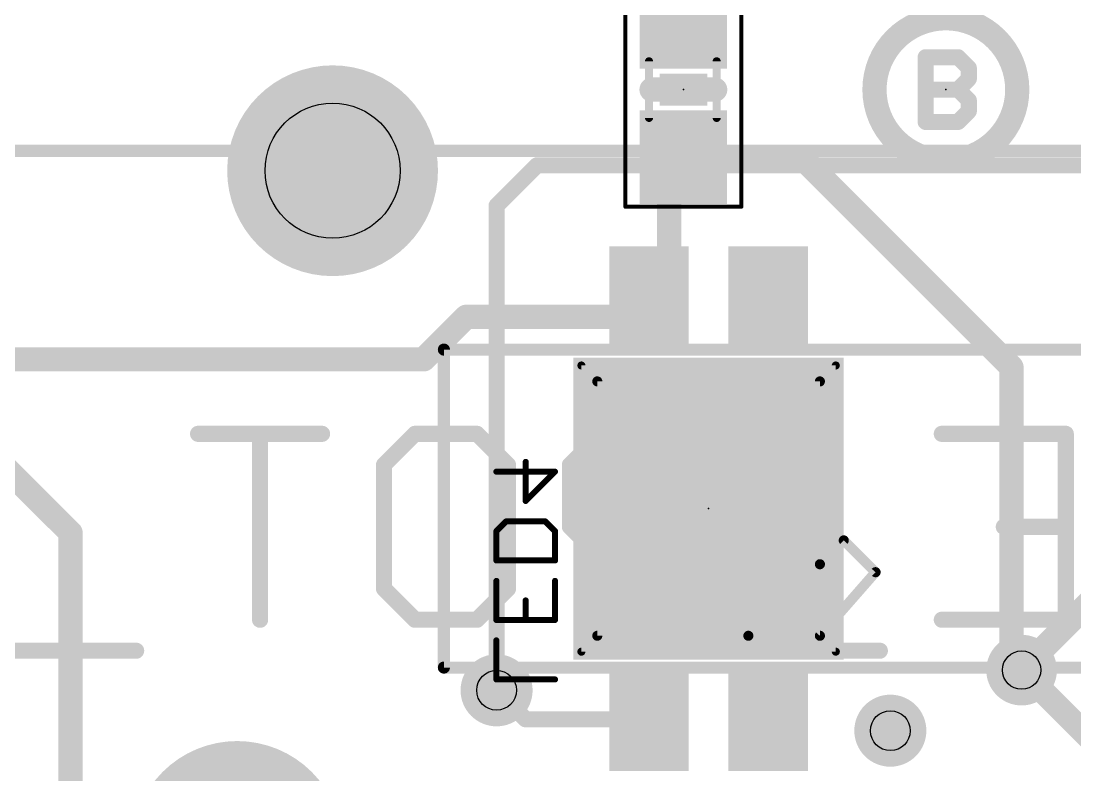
# Model space of a CAD drawing. Extents: x -44.9 to 38.2, y -10.9 to 10.9.
# Drawn here: x -35.32 to -22.06, y -3.35 to 6.13 of the extents above; entities that cross this region are included whole.
import ezdxf

# ---------------------------------------------------------------- set-up
doc = ezdxf.new("R2010")
doc.units = 0
for name, color, linetype in [('1', 12, 'CONTINUOUS'), ('16', 5, 'CONTINUOUS'), ('17', 110, 'CONTINUOUS'), ('18', 110, 'CONTINUOUS'), ('21', 40, 'CONTINUOUS'), ('22', 6, 'CONTINUOUS'), ('23', 40, 'CONTINUOUS'), ('24', 6, 'CONTINUOUS'), ('26', 253, 'CONTINUOUS'), ('28', 253, 'CONTINUOUS'), ('29', 253, 'CONTINUOUS'), ('30', 253, 'CONTINUOUS'), ('31', 253, 'CONTINUOUS'), ('35', 253, 'CONTINUOUS'), ('39', 12, 'CONTINUOUS'), ('41', 12, 'CONTINUOUS'), ('42', 132, 'CONTINUOUS'), ('44', 253, 'CONTINUOUS'), ('46', 140, 'CONTINUOUS'), ('51', 253, 'CONTINUOUS')]:
    doc.layers.add(name, color=color, linetype=linetype)

# ---------------------------------------------------------------- blocks, each defined once
blk = doc.blocks.new('RECT')
blk.add_solid([(-0.5, -0.5), (0.5, -0.5), (-0.5, 0.5), (0.5, 0.5)])
blk = doc.blocks.new('ROUNDP')
at = {"const_width": 0.5}
blk.add_lwpolyline([(0, -0.25, 1), (0, 0.25, 1), (0, -0.25)], format="xyb", dxfattribs=at)
blk = doc.blocks.new('ROUNDV')
at = {"const_width": 0.5}
blk.add_lwpolyline([(0, -0.25, 1), (0, 0.25, 1), (0, -0.25)], format="xyb", dxfattribs=at)

msp = doc.modelspace()

# ---------------------------------------------------------------- linework, layer by layer
at = {"layer": '1'}
for points, const_width in [([(-27.166, 4.242), (-26.9875, 4.4205)], 0.3048), ([(-26.9875, 4.4205), (-25.5025, 4.4205)], 0.3048), ([(-25.5025, 4.4205), (-22.86, 1.778)], 0.3048), ([(-27.166, 4.242), (-27.166, 2.904)], 0.3048), ([(-27.42, 2.65), (-27.166, 2.904)], 0.3048), ([(-27.657, 2.413), (-27.42, 2.65)], 0.3048), ([(-30.254, 1.877), (-29.718, 2.413)], 0.3048), ([(-29.718, 2.413), (-27.657, 2.413)], 0.3048), ([(-30.254, 1.877), (-36.623, 1.877)], 0.3048), ([(-34.6955, -0.3045), (-36.75, 1.75)], 0.3048), ([(-22.86, 1.778), (-22.86, -1.905)], 0.3048), ([(-34.6955, -8.3575), (-34.6955, -0.3045)], 0.3048), ([(-22.733, -2.032), (-22.86, -1.905)], 0.3048), ([(-20.105, -4.66), (-22.733, -2.032)], 0.3048), ([(-28.973, -2.65), (-29.337, -2.286)], 0.2032), ([(-27.42, -2.65), (-28.973, -2.65)], 0.2032)]:
    msp.add_lwpolyline(points, dxfattribs=dict(at, const_width=const_width))
for points, const_width in [([(-26.9875, 4.4967, 1), (-26.9875, 4.3443)], 0.1524), ([(-26.9336, 4.3666, 1), (-27.0414, 4.4744)], 0.1524), ([(-25.4486, 4.4744, 1), (-25.5564, 4.3666)], 0.1524), ([(-25.5025, 4.3443, 1), (-25.5025, 4.4967)], 0.1524), ([(-27.0898, 4.242, 1), (-27.2422, 4.242)], 0.1524), ([(-27.2199, 4.2959, 1), (-27.1121, 4.1881)], 0.1524), ([(-27.1121, 2.8501, 1), (-27.2199, 2.9579)], 0.1524), ([(-27.2422, 2.904, 1), (-27.0898, 2.904)], 0.1524), ([(-27.3661, 2.5961, 1), (-27.4739, 2.7039)], 0.1524), ([(-27.4739, 2.7039, 1), (-27.3661, 2.5961)], 0.1524), ([(-29.718, 2.4892, 1), (-29.718, 2.3368)], 0.1524), ([(-29.6641, 2.3591, 1), (-29.7719, 2.4669)], 0.1524), ([(-27.7109, 2.4669, 1), (-27.6031, 2.3591)], 0.1524), ([(-27.657, 2.3368, 1), (-27.657, 2.4892)], 0.1524), ([(-30.3079, 1.9309, 1), (-30.2001, 1.8231)], 0.1524), ([(-30.254, 1.8008, 1), (-30.254, 1.9532)], 0.1524), ([(-22.7838, 1.778, 1), (-22.9362, 1.778)], 0.1524), ([(-22.9139, 1.7241, 1), (-22.8061, 1.8319)], 0.1524), ([(-34.6193, -0.3045, 1), (-34.7717, -0.3045)], 0.1524), ([(-34.7494, -0.3584, 1), (-34.6416, -0.2506)], 0.1524), ([(-22.8061, -1.8511, 1), (-22.9139, -1.9589)], 0.1524), ([(-22.9362, -1.905, 1), (-22.7838, -1.905)], 0.1524), ([(-22.6791, -1.9781, 1), (-22.7869, -2.0859)], 0.1524), ([(-22.7869, -2.0859, 1), (-22.6791, -1.9781)], 0.1524), ([(-29.3011, -2.2501, 1), (-29.3729, -2.3219)], 0.1016), ([(-28.973, -2.5992, 1), (-28.973, -2.7008)], 0.1016), ([(-29.0089, -2.6859, 1), (-28.9371, -2.6141)], 0.1016), ([(-27.42, -2.7008, 1), (-27.42, -2.5992)], 0.1016)]:
    msp.add_lwpolyline(points, format="xyb", dxfattribs=dict(at, const_width=const_width))
at = {"layer": '16'}
for points, const_width in [([(-29.337, 3.81), (-28.829, 4.318)], 0.2032), ([(-28.829, 4.318), (-8.89, 4.318)], 0.2032), ([(-29.337, 3.81), (-29.337, -2.286)], 0.2032), ([(-20.193, 0.508), (-22.733, -2.032)], 0.3048)]:
    msp.add_lwpolyline(points, dxfattribs=dict(at, const_width=const_width))
for points, const_width in [([(-28.829, 4.3688, 1), (-28.829, 4.2672)], 0.1016), ([(-28.7931, 4.2821, 1), (-28.8649, 4.3539)], 0.1016), ([(-29.2862, 3.81, 1), (-29.3878, 3.81)], 0.1016), ([(-29.3729, 3.8459, 1), (-29.3011, 3.7741)], 0.1016), ([(-22.7869, -1.9781, 1), (-22.6791, -2.0859)], 0.1524), ([(-29.3878, -2.286, 1), (-29.2862, -2.286)], 0.1016)]:
    msp.add_lwpolyline(points, format="xyb", dxfattribs=dict(at, const_width=const_width))
at = {"layer": '21'}
for points, const_width in [([(-23.6855, 4.3725, 1), (-23.6855, 6.1685, 1), (-23.6855, 4.3725)], 0.3048), ([(-23.8887, 5.6776, 1), (-23.9903, 5.6776)], 0.1016), ([(-23.9395, 5.7284, 1), (-23.9395, 5.6268)], 0.1016), ([(-23.4968, 5.7135, 1), (-23.5687, 5.6417)], 0.1016), ([(-23.5328, 5.6268, 1), (-23.5328, 5.7284)], 0.1016), ([(-23.3464, 5.542, 1), (-23.448, 5.542)], 0.1016), ([(-23.4331, 5.5061, 1), (-23.3613, 5.5779)], 0.1016), ([(-23.448, 5.4064, 1), (-23.3464, 5.4064)], 0.1016), ([(-23.3613, 5.3705, 1), (-23.4331, 5.4423)], 0.1016), ([(-27.3875, 5.3467, 1), (-27.3875, 5.1943)], 0.1524), ([(-26.5875, 5.1943, 1), (-26.5875, 5.3467)], 0.1524), ([(-23.9395, 5.3216, 1), (-23.9395, 5.22)], 0.1016), ([(-23.4968, 5.3068, 1), (-23.5687, 5.2349)], 0.1016), ([(-23.5687, 5.3068, 1), (-23.4968, 5.2349)], 0.1016), ([(-23.5328, 5.22, 1), (-23.5328, 5.3216)], 0.1016), ([(-23.3464, 5.1353, 1), (-23.448, 5.1353)], 0.1016), ([(-23.4331, 5.0993, 1), (-23.3613, 5.1712)], 0.1016), ([(-23.448, 4.9997, 1), (-23.3464, 4.9997)], 0.1016), ([(-23.3613, 4.9638, 1), (-23.4331, 5.0356)], 0.1016), ([(-23.9395, 4.9149, 1), (-23.9395, 4.8133)], 0.1016), ([(-23.9903, 4.8641, 1), (-23.8887, 4.8641)], 0.1016), ([(-23.5687, 4.9, 1), (-23.4968, 4.8282)], 0.1016), ([(-23.5328, 4.8133, 1), (-23.5328, 4.9149)], 0.1016)]:
    msp.add_lwpolyline(points, format="xyb", dxfattribs=dict(at, const_width=const_width))
for points, const_width in [([(-23.9395, 4.8641), (-23.9395, 5.6776)], 0.2032), ([(-23.9395, 5.6776), (-23.5328, 5.6776)], 0.2032), ([(-23.5328, 5.6776), (-23.3972, 5.542)], 0.2032), ([(-23.3972, 5.542), (-23.3972, 5.4064)], 0.2032), ([(-23.3972, 5.4064), (-23.5328, 5.2708)], 0.2032), ([(-27.3875, 5.2705), (-26.5875, 5.2705)], 0.3048), ([(-23.9395, 5.2708), (-23.5328, 5.2708)], 0.2032), ([(-23.5328, 5.2708), (-23.3972, 5.1353)], 0.2032), ([(-23.3972, 5.1353), (-23.3972, 4.9997)], 0.2032), ([(-23.3972, 4.9997), (-23.5328, 4.8641)], 0.2032), ([(-23.5328, 4.8641), (-23.9395, 4.8641)], 0.2032)]:
    msp.add_lwpolyline(points, dxfattribs=dict(at, const_width=const_width))
at = {"layer": '22'}
for points, const_width in [([(37.5, 4.5), (-37.5, 4.5)], 0.1524), ([(30, 2), (-30, 2)], 0.1524), ([(-30, 2), (-30, -2)], 0.1524), ([(-28.07, 1.6), (-28.07, -1.6)], 0.127), ([(-25.27, 1.6), (-28.07, 1.6)], 0.127), ([(-25.27, -0.7), (-25.27, 1.6)], 0.127), ([(-25.27, -0.7), (-24.97, -0.4)], 0.127), ([(-24.97, -0.4), (-24.57, -0.8)], 0.127), ([(-26.17, -1.6), (-25.27, -0.7)], 0.127), ([(-25.27, -1.6), (-25.27, -0.7)], 0.127), ([(-24.57, -0.8), (-25.27, -1.6)], 0.127), ([(-28.07, -1.6), (-26.17, -1.6)], 0.127), ([(-26.17, -1.6), (-25.27, -1.6)], 0.127), ([(-30, -2), (30, -2)], 0.1524)]:
    msp.add_lwpolyline(points, dxfattribs=dict(at, const_width=const_width))
for points, const_width in [([(-30, 2.0381, 1), (-30, 1.9619)], 0.0762), ([(-29.9619, 2, 1), (-30.0381, 2)], 0.0762), ([(-28.07, 1.6318, 1), (-28.07, 1.5683)], 0.0635), ([(-28.0383, 1.6, 1), (-28.1017, 1.6)], 0.0635), ([(-25.2383, 1.6, 1), (-25.3017, 1.6)], 0.0635), ([(-25.27, 1.5683, 1), (-25.27, 1.6318)], 0.0635), ([(-26.67, -1.1, 1), (-26.67, 1.1, 1), (-26.67, -1.1)], 0.127), ([(-24.9475, -0.3775, 1), (-24.9925, -0.4225)], 0.0635), ([(-24.9475, -0.4225, 1), (-24.9925, -0.3775)], 0.0635), ([(-25.2925, -0.6775, 1), (-25.2475, -0.7225)], 0.0635), ([(-25.2383, -0.7, 1), (-25.3017, -0.7)], 0.0635), ([(-25.2475, -0.7225, 1), (-25.2925, -0.6775)], 0.0635), ([(-25.3017, -0.7, 1), (-25.2383, -0.7)], 0.0635), ([(-24.5461, -0.8209, 1), (-24.5939, -0.7791)], 0.0635), ([(-24.5925, -0.8225, 1), (-24.5475, -0.7775)], 0.0635), ([(-28.07, -1.5683, 1), (-28.07, -1.6318)], 0.0635), ([(-28.1017, -1.6, 1), (-28.0383, -1.6)], 0.0635), ([(-26.1925, -1.5775, 1), (-26.1475, -1.6225)], 0.0635), ([(-26.17, -1.5683, 1), (-26.17, -1.6318)], 0.0635), ([(-26.17, -1.6318, 1), (-26.17, -1.5683)], 0.0635), ([(-25.2939, -1.5791, 1), (-25.2461, -1.6209)], 0.0635), ([(-25.3017, -1.6, 1), (-25.2383, -1.6)], 0.0635), ([(-25.27, -1.6318, 1), (-25.27, -1.5683)], 0.0635), ([(-30, -1.9619, 1), (-30, -2.0381)], 0.0762), ([(-30.0381, -2, 1), (-29.9619, -2)], 0.0762)]:
    msp.add_lwpolyline(points, format="xyb", dxfattribs=dict(at, const_width=const_width))
at = {"layer": '23'}
for p in [(-26.9875, 5.2705), (-23.6855, 5.2705)]:
    msp.add_point(p, dxfattribs=at)
at = {"layer": '24'}
msp.add_point((-26.67, 0), dxfattribs=at)
at = {"layer": '26', "const_width": 0.0762}
for points in [[(-28.9708, 0.0958), (-28.9708, 0.5873)], [(-29.3394, 0.4645), (-28.6022, 0.4645)], [(-28.6022, 0.4645), (-28.9708, 0.0958)], [(-29.3394, -0.284), (-29.2165, -0.1611)], [(-29.2165, -0.1611), (-28.725, -0.1611)], [(-28.725, -0.1611), (-28.6022, -0.284)], [(-29.3394, -0.6526), (-29.3394, -0.284)], [(-28.6022, -0.284), (-28.6022, -0.6526)], [(-28.6022, -0.6526), (-29.3394, -0.6526)], [(-29.3394, -1.401), (-29.3394, -0.9095)], [(-28.6022, -0.9095), (-28.6022, -1.401)], [(-28.9708, -1.401), (-28.9708, -1.1552)], [(-28.6022, -1.401), (-29.3394, -1.401)], [(-29.3394, -2.1494), (-29.3394, -1.6579)], [(-28.6022, -2.1494), (-29.3394, -2.1494)]]:
    msp.add_lwpolyline(points, dxfattribs=at)
at = {"layer": '26', "const_width": 0.0381}
for points in [[(-28.9517, 0.5873, 1), (-28.9898, 0.5873)], [(-29.3394, 0.4835, 1), (-29.3394, 0.4454)], [(-28.5887, 0.451, 1), (-28.6156, 0.4779)], [(-28.6022, 0.4454, 1), (-28.6022, 0.4835)], [(-28.9843, 0.1093, 1), (-28.9573, 0.0824)], [(-28.9898, 0.0958, 1), (-28.9517, 0.0958)], [(-29.2165, -0.142, 1), (-29.2165, -0.1801)], [(-29.2031, -0.1746, 1), (-29.23, -0.1476)], [(-28.7116, -0.1476, 1), (-28.7385, -0.1746)], [(-28.725, -0.1801, 1), (-28.725, -0.142)], [(-29.3204, -0.284, 1), (-29.3585, -0.284)], [(-29.3529, -0.2705, 1), (-29.3259, -0.2974)], [(-28.5831, -0.284, 1), (-28.6212, -0.284)], [(-28.6156, -0.2974, 1), (-28.5887, -0.2705)], [(-29.3394, -0.6335, 1), (-29.3394, -0.6716)], [(-29.3585, -0.6526, 1), (-29.3204, -0.6526)], [(-28.6212, -0.6526, 1), (-28.5831, -0.6526)], [(-28.6022, -0.6716, 1), (-28.6022, -0.6335)], [(-29.3204, -0.9095, 1), (-29.3585, -0.9095)], [(-28.5831, -0.9095, 1), (-28.6212, -0.9095)], [(-28.9517, -1.1552, 1), (-28.9898, -1.1552)], [(-29.3394, -1.3819, 1), (-29.3394, -1.42)], [(-29.3585, -1.401, 1), (-29.3204, -1.401)], [(-28.9898, -1.401, 1), (-28.9517, -1.401)], [(-28.6212, -1.401, 1), (-28.5831, -1.401)], [(-28.6022, -1.42, 1), (-28.6022, -1.3819)], [(-29.3204, -1.6579, 1), (-29.3585, -1.6579)], [(-29.3394, -2.1303, 1), (-29.3394, -2.1684)], [(-28.6022, -2.1684, 1), (-28.6022, -2.1303)], [(-29.3585, -2.1494, 1), (-29.3204, -2.1494)]]:
    msp.add_lwpolyline(points, format="xyb", dxfattribs=at)
at = {"layer": '28', "const_width": 0.2032}
for points in [[(-31.5324, 0.9404), (-33.0916, 0.9404)], [(-32.312, -1.3984), (-32.312, 0.9404)], [(-30.7528, 0.5506), (-30.363, 0.9404)], [(-30.363, 0.9404), (-29.5834, 0.9404)], [(-29.5834, 0.9404), (-29.1936, 0.5506)], [(-28.0242, 0.9404), (-28.414, 0.5506)], [(-26.8548, 0.9404), (-28.0242, 0.9404)], [(-26.8548, -1.3984), (-26.8548, 0.9404)], [(-23.7364, 0.9404), (-22.1772, 0.9404)], [(-22.1772, 0.9404), (-22.1772, -1.3984)], [(-30.7528, -1.0086), (-30.7528, 0.5506)], [(-29.1936, 0.5506), (-29.1936, -1.0086)], [(-28.414, 0.5506), (-28.414, -0.229)], [(-28.414, -0.229), (-28.0242, -0.6188)], [(-22.1772, -0.229), (-22.9568, -0.229)], [(-28.0242, -0.6188), (-26.8548, -0.6188)], [(-30.363, -1.3984), (-30.7528, -1.0086)], [(-29.1936, -1.0086), (-29.5834, -1.3984)], [(-29.5834, -1.3984), (-30.363, -1.3984)], [(-22.1772, -1.3984), (-23.7364, -1.3984)], [(-33.8712, -1.7882), (-35.4304, -1.7882)], [(-24.516, -1.7882), (-26.0752, -1.7882)]]:
    msp.add_lwpolyline(points, dxfattribs=at)
at = {"layer": '28', "const_width": 0.1016}
for points in [[(-33.0916, 0.9912, 1), (-33.0916, 0.8896)], [(-32.2612, 0.9404, 1), (-32.3628, 0.9404)], [(-31.5324, 0.8896, 1), (-31.5324, 0.9912)], [(-30.363, 0.9912, 1), (-30.363, 0.8896)], [(-30.3271, 0.9045, 1), (-30.3989, 0.9763)], [(-29.5475, 0.9763, 1), (-29.6193, 0.9045)], [(-29.5834, 0.8896, 1), (-29.5834, 0.9912)], [(-28.0242, 0.9912, 1), (-28.0242, 0.8896)], [(-27.9883, 0.9045, 1), (-28.0601, 0.9763)], [(-26.804, 0.9404, 1), (-26.9056, 0.9404)], [(-26.8548, 0.8896, 1), (-26.8548, 0.9912)], [(-23.7364, 0.9912, 1), (-23.7364, 0.8896)], [(-22.1264, 0.9404, 1), (-22.228, 0.9404)], [(-22.1772, 0.8896, 1), (-22.1772, 0.9912)], [(-30.702, 0.5506, 1), (-30.8036, 0.5506)], [(-30.7887, 0.5865, 1), (-30.7169, 0.5147)], [(-29.1428, 0.5506, 1), (-29.2444, 0.5506)], [(-29.2295, 0.5147, 1), (-29.1577, 0.5865)], [(-28.3632, 0.5506, 1), (-28.4648, 0.5506)], [(-28.4499, 0.5865, 1), (-28.3781, 0.5147)], [(-28.3781, -0.1931, 1), (-28.4499, -0.2649)], [(-22.9568, -0.1782, 1), (-22.9568, -0.2798)], [(-22.1772, -0.2798, 1), (-22.1772, -0.1782)], [(-28.4648, -0.229, 1), (-28.3632, -0.229)], [(-28.0242, -0.568, 1), (-28.0242, -0.6696)], [(-26.8548, -0.6696, 1), (-26.8548, -0.568)], [(-28.0601, -0.6547, 1), (-27.9883, -0.5829)], [(-30.7169, -0.9727, 1), (-30.7887, -1.0445)], [(-29.1577, -1.0445, 1), (-29.2295, -0.9727)], [(-30.8036, -1.0086, 1), (-30.702, -1.0086)], [(-29.2444, -1.0086, 1), (-29.1428, -1.0086)], [(-30.363, -1.3476, 1), (-30.363, -1.4492)], [(-30.3989, -1.4343, 1), (-30.3271, -1.3625)], [(-29.6193, -1.3625, 1), (-29.5475, -1.4343)], [(-29.5834, -1.4492, 1), (-29.5834, -1.3476)], [(-23.7364, -1.3476, 1), (-23.7364, -1.4492)], [(-22.1772, -1.4492, 1), (-22.1772, -1.3476)], [(-32.3628, -1.3984, 1), (-32.2612, -1.3984)], [(-26.9056, -1.3984, 1), (-26.804, -1.3984)], [(-22.228, -1.3984, 1), (-22.1264, -1.3984)], [(-33.8712, -1.839, 1), (-33.8712, -1.7374)], [(-26.0752, -1.7374, 1), (-26.0752, -1.839)], [(-24.516, -1.839, 1), (-24.516, -1.7374)]]:
    msp.add_lwpolyline(points, format="xyb", dxfattribs=at)
at = {"layer": '39', "const_width": 0.0508}
for points in [[(-27.7165, 3.7975), (-27.7165, 6.7435)], [(-26.2585, 6.7435), (-26.2585, 3.7975)], [(-26.2585, 3.7975), (-27.7165, 3.7975)]]:
    msp.add_lwpolyline(points, dxfattribs=at)
at = {"layer": '39', "const_width": 0.0254}
for points in [[(-27.7165, 3.8102, 1), (-27.7165, 3.7848)], [(-27.7292, 3.7975, 1), (-27.7038, 3.7975)], [(-26.2712, 3.7975, 1), (-26.2458, 3.7975)], [(-26.2585, 3.7848, 1), (-26.2585, 3.8102)]]:
    msp.add_lwpolyline(points, format="xyb", dxfattribs=at)
at = {"layer": '44'}
for centre, radius in [((-31.4, 4.25), 0.85), ((-22.733, -2.032), 0.2413), ((-29.337, -2.286), 0.25), ((-24.384, -2.794), 0.25)]:
    msp.add_circle(centre, radius, dxfattribs=at)
at = {"layer": '46', "const_width": 0.1016}
for points in [[(-25.07, 1.8), (-28.27, 1.8)], [(-28.27, 1.8), (-28.27, -1.8)], [(-25.07, -1.8), (-25.07, 1.8)], [(-28.27, -1.8), (-25.07, -1.8)]]:
    msp.add_lwpolyline(points, dxfattribs=at)
at = {"layer": '46', "const_width": 0.0508}
for points in [[(-28.27, 1.8254, 1), (-28.27, 1.7746)], [(-28.2446, 1.8, 1), (-28.2954, 1.8)], [(-25.0446, 1.8, 1), (-25.0954, 1.8)], [(-25.07, 1.7746, 1), (-25.07, 1.8254)], [(-28.27, -1.7746, 1), (-28.27, -1.8254)], [(-28.2954, -1.8, 1), (-28.2446, -1.8)], [(-25.0954, -1.8, 1), (-25.0446, -1.8)], [(-25.07, -1.8254, 1), (-25.07, -1.7746)]]:
    msp.add_lwpolyline(points, format="xyb", dxfattribs=at)
at = {"layer": '51'}
for points, const_width in [([(-27.4195, 4.9145), (-27.4195, 5.6265)], 0.1016), ([(-26.5685, 4.9145), (-26.5685, 5.6265)], 0.1016), ([(-28.07, 1.6), (-28.07, -1.6)], 0.127), ([(-25.27, 1.6), (-28.07, 1.6)], 0.127), ([(-25.27, -0.7), (-25.27, 1.6)], 0.127), ([(-25.27, -0.7), (-24.97, -0.4)], 0.127), ([(-24.97, -0.4), (-24.57, -0.8)], 0.127), ([(-26.17, -1.6), (-25.27, -0.7)], 0.127), ([(-25.27, -1.6), (-25.27, -0.7)], 0.127), ([(-24.57, -0.8), (-25.27, -1.6)], 0.127), ([(-28.07, -1.6), (-26.17, -1.6)], 0.127), ([(-26.17, -1.6), (-25.27, -1.6)], 0.127)]:
    msp.add_lwpolyline(points, dxfattribs=dict(at, const_width=const_width))
for points, const_width in [([(-27.3941, 5.6265, 1), (-27.4449, 5.6265)], 0.0508), ([(-26.5431, 5.6265, 1), (-26.5939, 5.6265)], 0.0508), ([(-27.4449, 4.9145, 1), (-27.3941, 4.9145)], 0.0508), ([(-26.5939, 4.9145, 1), (-26.5431, 4.9145)], 0.0508), ([(-28.07, 1.6318, 1), (-28.07, 1.5683)], 0.0635), ([(-28.0383, 1.6, 1), (-28.1017, 1.6)], 0.0635), ([(-25.2383, 1.6, 1), (-25.3017, 1.6)], 0.0635), ([(-25.27, 1.5683, 1), (-25.27, 1.6318)], 0.0635), ([(-24.9475, -0.3775, 1), (-24.9925, -0.4225)], 0.0635), ([(-24.9475, -0.4225, 1), (-24.9925, -0.3775)], 0.0635), ([(-25.2925, -0.6775, 1), (-25.2475, -0.7225)], 0.0635), ([(-25.2383, -0.7, 1), (-25.3017, -0.7)], 0.0635), ([(-25.2475, -0.7225, 1), (-25.2925, -0.6775)], 0.0635), ([(-25.3017, -0.7, 1), (-25.2383, -0.7)], 0.0635), ([(-24.5461, -0.8209, 1), (-24.5939, -0.7791)], 0.0635), ([(-24.5925, -0.8225, 1), (-24.5475, -0.7775)], 0.0635), ([(-28.07, -1.5683, 1), (-28.07, -1.6318)], 0.0635), ([(-28.1017, -1.6, 1), (-28.0383, -1.6)], 0.0635), ([(-26.1925, -1.5775, 1), (-26.1475, -1.6225)], 0.0635), ([(-26.17, -1.5683, 1), (-26.17, -1.6318)], 0.0635), ([(-26.17, -1.6318, 1), (-26.17, -1.5683)], 0.0635), ([(-25.2939, -1.5791, 1), (-25.2461, -1.6209)], 0.0635), ([(-25.3017, -1.6, 1), (-25.2383, -1.6)], 0.0635), ([(-25.27, -1.6318, 1), (-25.27, -1.5683)], 0.0635)]:
    msp.add_lwpolyline(points, format="xyb", dxfattribs=dict(at, const_width=const_width))

# ---------------------------------------------------------------- block references
at = {"layer": '1', "xscale": 1.075, "rotation": 90}
for p in [(-26.9875, 6.1205), (-26.9875, 4.4205)]:
    msp.add_blockref('RECT', p, dxfattribs=at)
at = {"layer": '1', "xscale": 1.2, "yscale": 0.9, "rotation": 90}
for p in [(-27.42, 2.65), (-25.92, 2.65), (-27.42, -2.65), (-25.92, -2.65)]:
    msp.add_blockref('RECT', p, dxfattribs=at)
at = {"layer": '17', "xscale": 2.55, "yscale": 2.55, "rotation": 180}
for p in [(-31.4, 4.25), (-31.4, 4.25), (-32.6, -4.25), (-32.6, -4.25)]:
    msp.add_blockref('ROUNDP', p, dxfattribs=at)
at = {"layer": '18'}
for p, xscale, yscale in [((-22.733, -2.032), 0.889, 0.889), ((-22.733, -2.032), 0.889, 0.889), ((-29.337, -2.286), 0.9064, 0.9064), ((-29.337, -2.286), 0.9064, 0.9064), ((-24.384, -2.794), 0.9064, 0.9064), ((-24.384, -2.794), 0.9064, 0.9064)]:
    msp.add_blockref('ROUNDV', p, dxfattribs=dict(at, xscale=xscale, yscale=yscale))
at = {"layer": '29'}
for name, p, xscale, yscale, rotation in [('RECT', (-26.9875, 6.1205), 1.1766, 1.1016, 90), ('ROUNDP', (-31.4, 4.25), 2.6516, 2.6516, 180), ('RECT', (-26.9875, 4.4205), 1.1766, 1.1016, 90), ('RECT', (-27.42, 2.65), 1.3016, 1.0016, 90), ('RECT', (-25.92, 2.65), 1.3016, 1.0016, 90), ('RECT', (-27.42, -2.65), 1.3016, 1.0016, 90), ('RECT', (-25.92, -2.65), 1.3016, 1.0016, 90), ('ROUNDP', (-32.6, -4.25), 2.6516, 2.6516, 180)]:
    msp.add_blockref(name, p, dxfattribs=dict(at, xscale=xscale, yscale=yscale, rotation=rotation))
at = {"layer": '30', "xscale": 2.6516, "yscale": 2.6516, "rotation": 180}
for p in [(-31.4, 4.25), (-32.6, -4.25)]:
    msp.add_blockref('ROUNDP', p, dxfattribs=at)
at = {"layer": '31', "xscale": 1.075, "rotation": 90}
for p in [(-26.9875, 6.1205), (-26.9875, 4.4205)]:
    msp.add_blockref('RECT', p, dxfattribs=at)
at = {"layer": '31', "xscale": 1.2, "yscale": 0.9, "rotation": 90}
for p in [(-27.42, 2.65), (-25.92, 2.65), (-27.42, -2.65), (-25.92, -2.65)]:
    msp.add_blockref('RECT', p, dxfattribs=at)
at = {"layer": '35', "xscale": 0.3998, "yscale": 0.6, "rotation": 90}
msp.add_blockref('RECT', (-26.9875, 5.2705), dxfattribs=at)
at = {"layer": '41', "xscale": 3.8, "yscale": 3.4, "rotation": 90}
msp.add_blockref('RECT', (-26.67, 0), dxfattribs=at)
at = {"layer": '42', "xscale": 3.8, "yscale": 3.4, "rotation": 90}
msp.add_blockref('RECT', (-26.67, 0), dxfattribs=at)
at = {"layer": '51', "xscale": 0.5001, "yscale": 0.95, "rotation": 90}
for p in [(-26.9926, 5.8508), (-26.9926, 4.6824)]:
    msp.add_blockref('RECT', p, dxfattribs=at)

doc.saveas('drawing.dxf')
